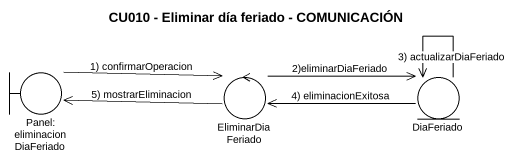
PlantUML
@startuml
title CU010 - Eliminar día feriado - COMUNICACIÓN
boundary "Panel: eliminacion DiaFeriado" as Panel_eliminacion_DiaFeriado
control EliminarDiaFeriado
entity DiaFeriado
Panel_eliminacion_DiaFeriado -right-> EliminarDiaFeriado : 1) confirmarOperacion
EliminarDiaFeriado -left-> Panel_eliminacion_DiaFeriado : 5) mostrarEliminacion
EliminarDiaFeriado -right-> DiaFeriado : 2)eliminarDiaFeriado
DiaFeriado -left-> EliminarDiaFeriado : 4) eliminacionExitosa
DiaFeriado --> DiaFeriado : 3) actualizarDiaFeriado
@enduml
